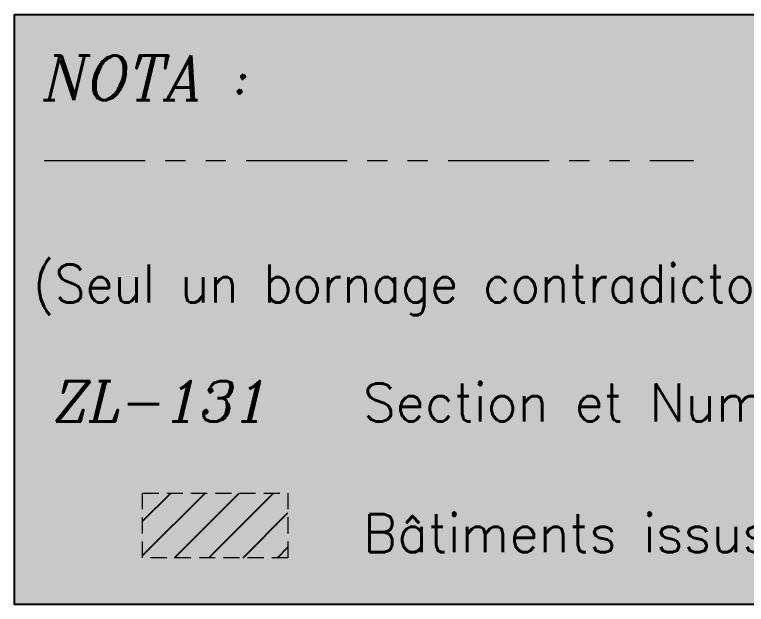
# Paper-space layout 'Legende' of a CAD drawing. Header units: millimetres. Extents: x 19 to 1130, y 28 to 365.
# Drawn here: x 144.46 to 189.75, y 216.07 to 252.6 of the extents above; entities that cross this region are included whole.
import ezdxf

# ---------------------------------------------------------------- set-up
doc = ezdxf.new("R2010")
doc.units = ezdxf.units.MM
doc.header["$LTSCALE"] = 2
doc.linetypes.add('CACHE', pattern=[0.375, 0.25, -0.125])
doc.linetypes.add('FANTOME2', pattern=[1.25, 0.625, -0.125, 0.125, -0.125, 0.125, -0.125])
doc.layers.add('CARTOUCHE', color=7, linetype='Continuous')
doc.styles.add('5', font='romanc', dxfattribs={"oblique": 13.5, "height": 0.34})
doc.styles.add('9', font='romans', dxfattribs={"oblique": 13.5, "height": 0.28})

psp = doc.layouts.new('Legende')

# ---------------------------------------------------------------- hatches: boundary and pattern name
at = {"layer": 'CARTOUCHE'}
h = psp.add_hatch(color=255, dxfattribs=at)
h.dxf.hatch_style = 1
h.paths.add_polyline_path([(144.46, 252.602), (265.623, 252.602), (265.623, 216.073), (144.46, 216.073)])
at = {"layer": 'CARTOUCHE', "linetype": 'CACHE'}
h = psp.add_hatch(dxfattribs=at)
h.set_pattern_fill('_U', color=201, scale=1.5, angle=45, style=0, pattern_type=0)
h.set_pattern_definition([(45, (243.9917, 109.1879), (-1.06066, 1.06066), [])])
h.paths.add_polyline_path([(152.375, 222.965), (161.375, 222.965), (161.375, 218.965), (152.375, 218.965)])

# ---------------------------------------------------------------- linework, layer by layer
at = {"layer": 'CARTOUCHE', "lineweight": 25, "flags": 128}
psp.add_lwpolyline([(144.46, 252.602), (265.623, 252.602), (265.623, 216.073), (144.46, 216.073)], close=True, dxfattribs=at)
at = {"layer": 'CARTOUCHE', "color": 200, "linetype": 'FANTOME2', "lineweight": 20, "ltscale": 5}
psp.add_lwpolyline([(146.284, 243.571), (186.504, 243.571)], dxfattribs=at)
at = {"layer": 'CARTOUCHE', "color": 201, "linetype": 'CACHE', "lineweight": 20, "ltscale": 2}
psp.add_lwpolyline([(152.375, 222.965), (161.375, 222.965), (161.375, 218.965), (152.375, 218.965)], close=True, dxfattribs=at)

# ---------------------------------------------------------------- texts
at = {"layer": 'CARTOUCHE', "lineweight": 25, "style": '5', "oblique": 13.5}
psp.add_text('NOTA :', height=2.75, dxfattribs=at).set_placement((146.001, 247.312))
at = {"layer": 'CARTOUCHE', "style": '9', "width": 0.95}
psp.add_text('(Seul un bornage contradictoire peut fixer les limites de propriété)', height=2.35, dxfattribs=at).set_placement((145.596, 234.767))
at = {"layer": 'CARTOUCHE', "color": 200, "lineweight": 25, "style": '5', "oblique": 13.5}
psp.add_text('ZL-131', height=2.5, dxfattribs=at).set_placement((146.71, 227.407))
at = {"layer": 'CARTOUCHE', "style": '9'}
for s, p in [('Section et Numéro de Parcelle', (166.023, 227.407)), ('Bâtiments issus du cadastre', (166.023, 219.306))]:
    psp.add_text(s, height=2.35, dxfattribs=at).set_placement(p)

doc.saveas('drawing.dxf')
